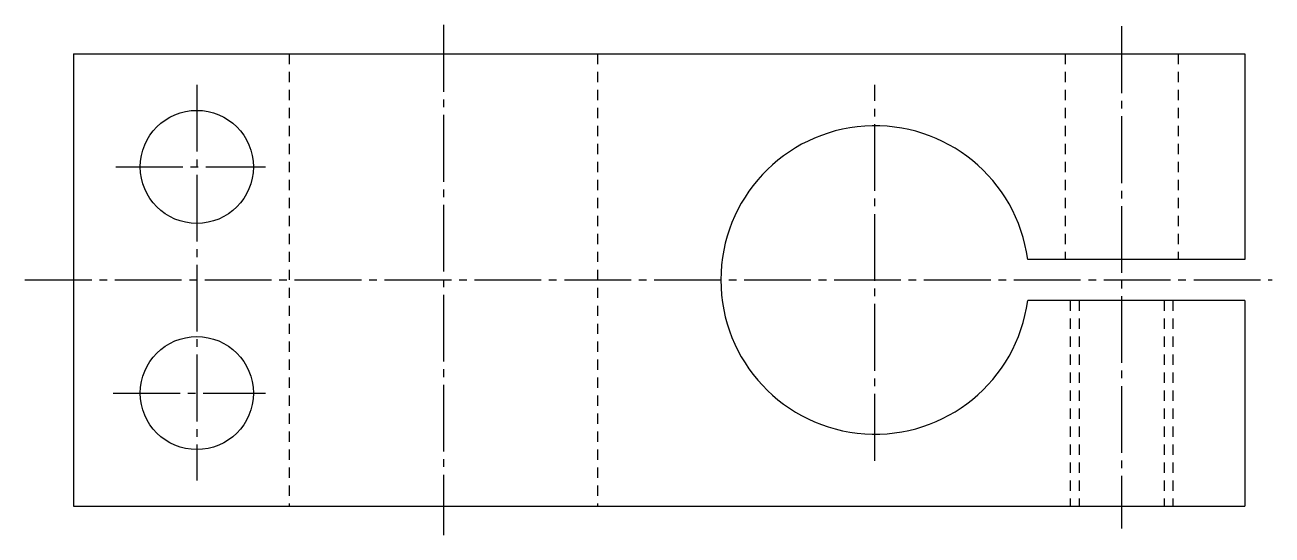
# Model space of a CAD drawing. Extents: x 21 to 317, y 20 to 218.
# Drawn here: x 256.6 to 317.3, y 106 to 130.8 of the extents above.
import ezdxf

# ---------------------------------------------------------------- set-up
doc = ezdxf.new("R2010")
doc.units = 0
doc.header["$LTSCALE"] = 0.25
doc.linetypes.add('CENTER', pattern=[17.5, 13, -1.5, 1.5, -1.5])
doc.linetypes.add('DASHED', pattern=[3.5, 2, -1.5])
doc.layers.get('0').update_dxf_attribs({"linetype": 'CONTINUOUS'})
doc.layers.add('CENTER', color=1, linetype='CENTER')

msp = doc.modelspace()

# ---------------------------------------------------------------- linework, layer by layer
for p, q in [((258.934, 129.36), (315.934, 129.36)), ((258.934, 129.36), (258.934, 107.36)), ((315.934, 129.36), (315.934, 119.36)), ((315.934, 119.36), (305.367, 119.36)), ((315.934, 117.36), (305.367, 117.36)), ((315.934, 117.36), (315.934, 107.36)), ((258.934, 107.36), (315.934, 107.36))]:
    msp.add_line(p, q)
at = {"color": 3, "linetype": 'DASHED'}
for p, q in [((269.434, 129.36), (269.434, 107.36)), ((284.434, 129.36), (284.434, 107.36)), ((307.184, 129.36), (307.184, 119.36)), ((312.684, 129.36), (312.684, 119.36)), ((307.434, 117.36), (307.434, 107.36)), ((307.867, 117.36), (307.867, 107.36)), ((312.001, 117.36), (312.001, 107.36)), ((312.434, 117.36), (312.434, 107.36))]:
    msp.add_line(p, q, dxfattribs=at)
for centre in [(264.934, 123.86), (264.934, 112.86)]:
    msp.add_circle(centre, 2.75)
msp.add_arc((297.934, 118.36), 7.5, 7.66226, 352.33774)
at = {"layer": 'CENTER', "color": 1, "linetype": 'CENTER'}
for p, q in [((276.934, 130.765), (276.934, 105.954)), ((309.934, 130.702), (309.934, 106.27)), ((264.934, 127.853), (264.934, 108.612)), ((297.934, 109.568), (297.934, 127.847)), ((260.996, 123.86), (268.275, 123.86)), ((256.569, 118.36), (317.258, 118.36)), ((260.87, 112.86), (268.275, 112.86))]:
    msp.add_line(p, q, dxfattribs=at)

doc.saveas('drawing.dxf')
